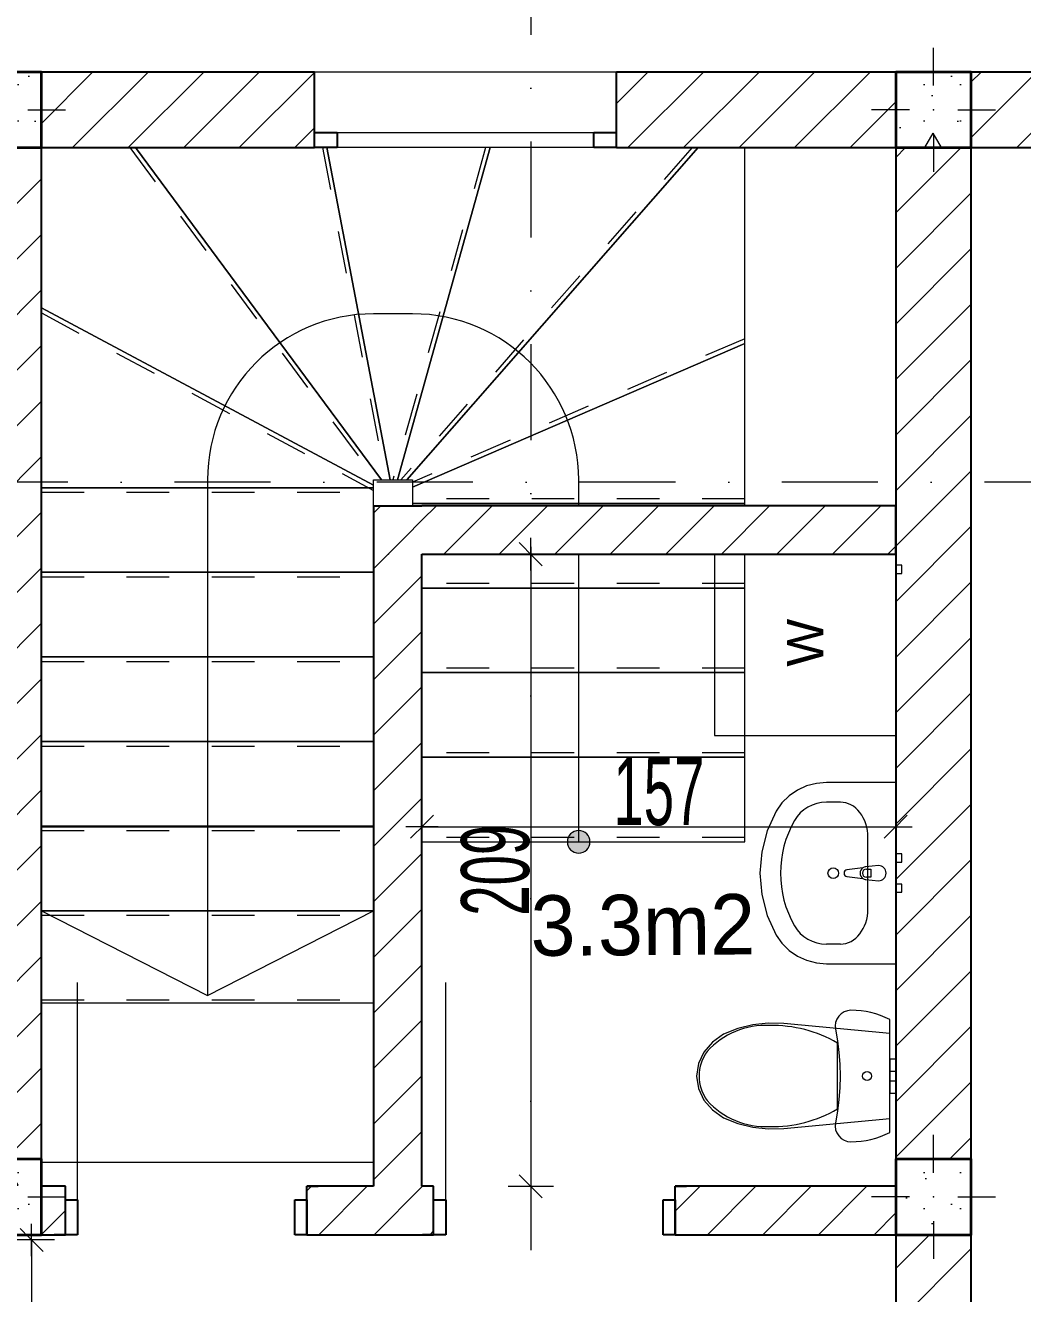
# Model space of a CAD drawing. Header units: millimetres. Extents: x 917196 to 1040943, y -9546 to 18600.
# Drawn here: x 1005025 to 1008326, y 8059 to 12256 of the extents above; entities that cross this region are included whole.
import ezdxf
from ezdxf.enums import TextEntityAlignment as Align

# ---------------------------------------------------------------- set-up
doc = ezdxf.new("R2010")
doc.units = ezdxf.units.MM
doc.header["$MEASUREMENT"] = 0
doc.set_wipeout_variables(frame=1)
for name, pattern in [('Dense Dotted', [176.388884, 0, -176.388884]), ('Dot & Dashed', [670.277762, 317.5, -176.388889, 0, -176.388874]), ('Small Dashed', [282.222222, 141.111111, -141.111111]), ('Wipeout_Contour', [1000, 0, -1000])]:
    doc.linetypes.add(name, pattern=pattern)
for name, color, linetype, lineweight in [('dimenzija', 7, 'Continuous', 13), ('New_ARCHICAD Doors_Pen_No__27', 7, 'Continuous', 25), ('New_ARCHICAD Windows_Pen_No__27', 7, 'Continuous', 25), ('New_Structural - Bearing_Pen_No__20', 1, 'Continuous', 0), ('New_Structural - Bearing_Pen_No__27', 7, 'Continuous', 25), ('New_Structural - Stair & Railing_Pen_No__11', 171, 'Continuous', 18)]:
    doc.layers.add(name, color=color, linetype=linetype, lineweight=lineweight)
for name, color, linetype in [('Marker - Section', 7, 'Continuous'), ('New_ARCHICAD Doors', 7, 'Continuous'), ('New_ARCHICAD Windows', 7, 'Continuous'), ('New_MEP - Electrical', 7, 'Continuous'), ('New_Structural - Bearing', 7, 'Continuous'), ('New_Structural - Stair & Railing', 7, 'Continuous')]:
    doc.layers.add(name, color=color, linetype=linetype)
for name, color, linetype, lineweight, true_color in [('Marker - Section_Pen_No__85', 7, 'Continuous', 13, 0xaaaaaa), ('New_ARCHICAD Doors_Pen_No__23', 7, 'Continuous', 25, 0xbf7340), ('New_ARCHICAD Doors_Pen_No__61', 7, 'Continuous', 18, 0x6a6a6a), ('New_ARCHICAD Windows_Pen_No__23', 7, 'Continuous', 25, 0xbf7340), ('New_ARCHICAD Windows_Pen_No__61', 7, 'Continuous', 18, 0x6a6a6a), ('New_MEP - Electrical_Pen_No__4', 7, 'Continuous', 20, 0x029e21), ('New_MEP - Electrical_Pen_No__75', 7, 'Continuous', 13, 0xaaaaaa), ('New_MEP - Electrical_Pen_No__86', 7, 'Continuous', 13, 0x6a6a6a), ('New_Structural - Bearing_Pen_No__168', 7, 'Continuous', 13, 0x6a6a6a), ('New_Structural - Bearing_Pen_No__169', 7, 'Continuous', 13, 0x6a6a6a), ('New_Structural - Bearing_Pen_No__8', 7, 'Continuous', 35, 0xa80f02), ('New_Structural - Bearing_Pen_No__89', 7, 'Continuous', 13, 0x6a6a6a), ('New_Structural - Stair & Railing_Pen_No__71', 7, 'Continuous', 18, 0x6a6a6a), ('New_Structural - Stair & Railing_Pen_No__91', 7, 'Continuous', 13, 0x6a6a6a)]:
    doc.layers.add(name, color=color, linetype=linetype, lineweight=lineweight, true_color=true_color)
doc.styles.add('GENERATED_STYLE_1', font='arial.ttf')
doc.styles.add('PLATEIA', font='CGSAPPS.shx', dxfattribs={"width": 0.6})
doc.dimstyles.new('100v', dxfattribs={"dimtxt": 225, "dimasz": 1, "dimexe": 0.18, "dimexo": 0.0625, "dimgap": 4, "dimtad": 1, "dimdec": 0, "dimlfac": 0.1, "dimzin": 12, "dimdsep": 46, "dimtxsty": 'PLATEIA', "dimblk": 'A$C321216CB', "dimcen": 0.09, "dimse1": 1, "dimse2": 1, "dimclrd": 256, "dimclrt": 256, "dimadec": 3, "dimazin": 0, "dimtfac": 1, "dimtdec": 0, "dimtix": 1, "dimtmove": 2, "dimatfit": 3, "dimldrblk": 'A$C321216CB', "dimfxl": 1, "dimtolj": 1, "dimtzin": 0, "dimlwd": -1, "dimarcsym": 0})
pattern_1 = [(45, (0, 0), (-91.923878, 91.923878), [])]
pattern_2 = [(0, (0, 0), (0, 623.5383), [60, -300.00001]), (0, (180, 311.8), (0, 623.5383), [60, -300.00001]), (60, (0, 0), (-540.00002, 311.76916), [60, -300.00001]), (60, (360, 0), (-540.00002, 311.76916), [60, -300.00001]), (120, (60, 0), (540.00002, 311.76916), [60, -300.00001]), (120, (420, 0), (540.00002, 311.76916), [60, -300.00001]), (0, (0, 60), (0, 120.000005), [0, -120.000005, 0, -180.000007]), (45, (60, 60), (-84.852817, 84.852817), [0, -90.000004, 0, -150.000006])]

# ---------------------------------------------------------------- blocks, each defined once
blk = doc.blocks.new('Slab_3', base_point=(1004827.7, 101.8))
at = {"layer": 'New_Structural - Bearing_Pen_No__89', "color": 251, "linetype": 'Continuous', "lineweight": 13, "true_color": 0x6a6a6a, "flags": 128}
for points in [[(1004827.7, 101.8), (1004827.7, -1698.2), (1011727.7, -1698.2), (1011727.7, 101.8), (1011727.7, 12101.8), (1004827.7, 12101.8)], [(1005077.7, 8494.5), (1006177.7, 8494.5), (1006177.7, 10666.3), (1007906.5, 10666.3), (1007906.5, 11851.8), (1006177.7, 11851.8), (1005077.7, 11851.8)]]:
    blk.add_lwpolyline(points, close=True, dxfattribs=at)
blk = doc.blocks.new('Stair_2')
at = {"layer": 'New_Structural - Stair & Railing_Pen_No__71', "linetype": 'Continuous', "lineweight": 18, "true_color": 0x6a6a6a}
blk.add_hatch(color=251, dxfattribs=at).paths.add_polyline_path([(1006894, 9554.1, 1), (1006819, 9554.1, 1)])
at = {"layer": 'New_Structural - Stair & Railing_Pen_No__11', "color": 171, "linetype": 'Continuous', "lineweight": 18}
for p, q in [((1005389.2, 11851.8), (1005077.7, 11851.8)), ((1005077.7, 11851.8), (1005077.7, 11321.5)), ((1005389.2, 11851.8), (1006203.9, 10751.8)), ((1006023.2, 11851.8), (1005389.2, 11851.8)), ((1006203.9, 10751.8), (1005389.2, 11851.8)), ((1006023.2, 11851.8), (1006232.3, 10751.8)), ((1006202.8, 11851.8), (1006023.2, 11851.8)), ((1006232.3, 10751.8), (1006023.2, 11851.8)), ((1006563.8, 11851.8), (1006202.8, 11851.8)), ((1006563.8, 11851.8), (1006256.6, 10751.8)), ((1006256.6, 10751.8), (1006563.8, 11851.8)), ((1007252.1, 11851.8), (1006287.4, 10751.8)), ((1006287.4, 10751.8), (1007252.1, 11851.8)), ((1007252.1, 11851.8), (1006563.8, 11851.8)), ((1007406.5, 11851.8), (1007252.1, 11851.8)), ((1007406.5, 11203), (1007406.5, 11851.8)), ((1005077.7, 11321.5), (1006177.7, 10734.5)), ((1006177.7, 10734.5), (1005077.7, 11321.5)), ((1005077.7, 11321.5), (1005077.7, 10726.2)), ((1006202.8, 11301.8), (1006177.7, 11301.8)), ((1006306.5, 11301.8), (1006202.8, 11301.8)), ((1007406.5, 11203), (1006306.5, 10728)), ((1006306.5, 10728), (1007406.5, 11203)), ((1007406.5, 10674.1), (1007406.5, 11203)), ((1005627.7, 10751.8), (1005627.7, 9326.2)), ((1006177.7, 10734.5), (1006177.7, 10751.8)), ((1006177.7, 10751.8), (1006202.8, 10751.8)), ((1006202.8, 10751.8), (1006203.9, 10751.8)), ((1006203.9, 10751.8), (1006232.3, 10751.8)), ((1006232.3, 10751.8), (1006256.6, 10751.8)), ((1006256.6, 10751.8), (1006287.4, 10751.8)), ((1006287.4, 10751.8), (1006306.5, 10751.8)), ((1006306.5, 10751.8), (1006306.5, 10728)), ((1006856.5, 9834.1), (1006856.5, 10751.8)), ((1005077.7, 10726.2), (1006177.7, 10726.2)), ((1006177.7, 10726.2), (1005077.7, 10726.2)), ((1005077.7, 10726.2), (1005077.7, 10446.2)), ((1006177.7, 10726.2), (1006177.7, 10734.5)), ((1006177.7, 10446.2), (1006177.7, 10726.2)), ((1006306.5, 10728), (1006306.5, 10674.1)), ((1007406.5, 10674.1), (1006306.5, 10674.1)), ((1006306.5, 10674.1), (1006306.5, 10394.1)), ((1006306.5, 10674.1), (1007406.5, 10674.1)), ((1007406.5, 10394.1), (1007406.5, 10674.1)), ((1005077.7, 10446.2), (1006177.7, 10446.2)), ((1006177.7, 10446.2), (1005077.7, 10446.2)), ((1005077.7, 10446.2), (1005077.7, 10166.2)), ((1006177.7, 10166.2), (1006177.7, 10446.2)), ((1007406.5, 10394.1), (1006306.5, 10394.1)), ((1006306.5, 10394.1), (1006306.5, 10114.1)), ((1006306.5, 10394.1), (1007406.5, 10394.1)), ((1007406.5, 10114.1), (1007406.5, 10394.1)), ((1005077.7, 10166.2), (1006177.7, 10166.2)), ((1006177.7, 10166.2), (1005077.7, 10166.2)), ((1005077.7, 10166.2), (1005077.7, 9886.2)), ((1006177.7, 9886.2), (1006177.7, 10166.2)), ((1007406.5, 10114.1), (1006306.5, 10114.1)), ((1006306.5, 10114.1), (1006306.5, 9834.1)), ((1006306.5, 10114.1), (1007406.5, 10114.1)), ((1007406.5, 9834.1), (1007406.5, 10114.1)), ((1005077.7, 9886.2), (1006177.7, 9886.2)), ((1006177.7, 9886.2), (1005077.7, 9886.2)), ((1005077.7, 9886.2), (1005077.7, 9606.2)), ((1006177.7, 9606.2), (1006177.7, 9886.2)), ((1007406.5, 9834.1), (1006306.5, 9834.1)), ((1006306.5, 9834.1), (1006306.5, 9554.1)), ((1006306.5, 9834.1), (1007406.5, 9834.1)), ((1006856.5, 9554.1), (1006856.5, 9834.1)), ((1007406.5, 9554.1), (1007406.5, 9834.1)), ((1005077.7, 9606.2), (1006177.7, 9606.2)), ((1006177.7, 9606.2), (1005077.7, 9606.2)), ((1005077.7, 9606.2), (1005077.7, 9326.2)), ((1006177.7, 9326.2), (1006177.7, 9606.2)), ((1006306.5, 9554.1), (1007406.5, 9554.1)), ((1005077.7, 9326.2), (1006177.7, 9326.2)), ((1006177.7, 9326.2), (1005077.7, 9326.2)), ((1005077.7, 9326.2), (1005077.7, 9046.2)), ((1005077.7, 9326.2), (1005627.7, 9046.2)), ((1005627.7, 9326.2), (1005627.7, 9046.2)), ((1005627.7, 9046.2), (1006177.7, 9326.2)), ((1006177.7, 9046.2), (1006177.7, 9326.2)), ((1005077.7, 9046.2), (1005077.7, 9021.2)), ((1006177.7, 9021.2), (1006177.7, 9046.2)), ((1005077.7, 9021.2), (1006177.7, 9021.2))]:
    blk.add_line(p, q, dxfattribs=at)
at = {"layer": 'New_Structural - Stair & Railing_Pen_No__11', "color": 171, "linetype": 'Continuous', "lineweight": 18, "flags": 128}
blk.add_lwpolyline([(1006894, 9554.1, 1), (1006819, 9554.1, 1)], format="xyb", close=True, dxfattribs=at)
at = {"layer": 'New_Structural - Stair & Railing_Pen_No__11', "color": 171, "linetype": 'Continuous', "lineweight": 18}
for centre, start, end in [((1006177.7, 10751.8), 90, 180), ((1006306.5, 10751.8), 0, 90)]:
    blk.add_arc(centre, 550, start, end, dxfattribs=at)
at = {"layer": 'New_Structural - Stair & Railing_Pen_No__91', "color": 251, "linetype": 'Continuous', "lineweight": 13, "true_color": 0x6a6a6a}
for p, q in [((1005077.7, 11851.8), (1005077.7, 9604.1)), ((1007406.5, 11851.8), (1005077.7, 11851.8)), ((1007406.5, 9604.1), (1007406.5, 11851.8)), ((1006177.7, 9604.1), (1006177.7, 10751.8)), ((1006177.7, 10751.8), (1006306.5, 10751.8)), ((1006306.5, 10751.8), (1006306.5, 9604.1)), ((1005077.7, 9604.1), (1006177.7, 9604.1)), ((1006306.5, 9604.1), (1007406.5, 9604.1))]:
    blk.add_line(p, q, dxfattribs=at)
at = {"layer": 'New_Structural - Stair & Railing_Pen_No__91', "color": 251, "linetype": 'Small Dashed', "lineweight": 13, "true_color": 0x6a6a6a}
for p, q in [((1005370.5, 11851.8), (1006185.2, 10751.8)), ((1006008, 11851.8), (1006217, 10751.8)), ((1006548.2, 11851.8), (1006241, 10751.8)), ((1007232.1, 11851.8), (1006267.5, 10751.8)), ((1005077.7, 11304.5), (1006177.7, 10717.5)), ((1007406.5, 11219.4), (1006306.5, 10744.3)), ((1005077.7, 10711.2), (1006177.7, 10711.2)), ((1007406.5, 10689.1), (1006306.5, 10689.1)), ((1005077.7, 10431.2), (1006177.7, 10431.2)), ((1007406.5, 10409.1), (1006306.5, 10409.1)), ((1005077.7, 10151.2), (1006177.7, 10151.2)), ((1007406.5, 10129.1), (1006306.5, 10129.1)), ((1005077.7, 9871.2), (1006177.7, 9871.2)), ((1007406.5, 9849.1), (1006306.5, 9849.1)), ((1005077.7, 9591.2), (1006177.7, 9591.2)), ((1007406.5, 9569.1), (1006306.5, 9569.1)), ((1005077.7, 9311.2), (1006177.7, 9311.2)), ((1005077.7, 9031.2), (1006177.7, 9031.2))]:
    blk.add_line(p, q, dxfattribs=at)
blk = doc.blocks.new('Window 25')
at = {"layer": 'New_ARCHICAD Windows_Pen_No__23', "color": 35, "linetype": 'Continuous', "lineweight": 25, "true_color": 0xbf7340}
for p, q in [((-500, 0), (-425, 0)), ((-425, 0), (-425, -50)), ((425, -50), (425, 0)), ((425, 0), (500, 0)), ((-425, -50), (-500, -50)), ((500, -50), (425, -50))]:
    blk.add_line(p, q, dxfattribs=at)
at = {"layer": 'New_ARCHICAD Windows_Pen_No__27', "color": 7, "linetype": 'Continuous', "lineweight": 25}
for p, q in [((-500, 0), (-500, -50)), ((-500, 0), (-500, -50)), ((500, 0), (500, -50)), ((500, 0), (500, -50)), ((-500, -50), (-500, -250)), ((500, -50), (500, -250))]:
    blk.add_line(p, q, dxfattribs=at)
at = {"layer": 'New_ARCHICAD Windows_Pen_No__61', "color": 251, "linetype": 'Continuous', "lineweight": 18, "true_color": 0x6a6a6a}
for p, q in [((-500, 0), (500, 0)), ((-425, 0), (425, 0)), ((425, -50), (-425, -50)), ((-500, -250), (500, -250))]:
    blk.add_line(p, q, dxfattribs=at)
blk = doc.blocks.new('Wall_33', base_point=(1004952.7, 12101.8))
at = {"color": 254, "linetype": 'Wipeout_Contour', "lineweight": 0, "ltscale": 4022404.15864811}
blk.add_wipeout([(1005077.7, 12101.8), (1005077.7, 11851.8), (1005981.7, 11851.8), (1005981.7, 12101.8)], dxfattribs=at).dxf.layer = 'New_Structural - Bearing'
at = {"color": 254, "linetype": 'Wipeout_Contour', "lineweight": 0, "ltscale": 4030061.247766119}
blk.add_wipeout([(1006981.7, 11851.8), (1007906.5, 11851.8), (1007906.5, 12101.8), (1006981.7, 12101.8)], dxfattribs=at).dxf.layer = 'New_Structural - Bearing'
at = {"color": 254, "linetype": 'Wipeout_Contour', "lineweight": 0, "ltscale": 4033790.606378404}
blk.add_wipeout([(1008156.5, 11851.8), (1008596.5, 11851.8), (1008596.5, 12101.8), (1008156.5, 12101.8)], dxfattribs=at).dxf.layer = 'New_Structural - Bearing'
at = {"layer": 'New_Structural - Bearing_Pen_No__168', "linetype": 'Continuous', "lineweight": 13, "true_color": 0x6a6a6a}
h = blk.add_hatch(dxfattribs=at)
h.set_pattern_fill('COMMON_BRICK', color=251, style=0, pattern_type=2)
h.set_pattern_definition(pattern_1)
h.paths.add_polyline_path([(1005077.7, 12101.8), (1005077.7, 11851.8), (1005981.7, 11851.8), (1005981.7, 12101.8)])
h = blk.add_hatch(dxfattribs=at)
h.set_pattern_fill('COMMON_BRICK', color=251, style=0, pattern_type=2)
h.set_pattern_definition(pattern_1)
h.paths.add_polyline_path([(1006981.7, 11851.8), (1007906.5, 11851.8), (1007906.5, 12101.8), (1006981.7, 12101.8)])
h = blk.add_hatch(dxfattribs=at)
h.set_pattern_fill('COMMON_BRICK', color=251, style=0, pattern_type=2)
h.set_pattern_definition(pattern_1)
h.paths.add_polyline_path([(1008156.5, 11851.8), (1008596.5, 11851.8), (1008596.5, 12101.8), (1008156.5, 12101.8)])
at = {"layer": 'New_Structural - Bearing_Pen_No__27', "color": 7, "linetype": 'Continuous', "lineweight": 25}
for p, q in [((1005981.7, 11901.8), (1005981.7, 12101.8)), ((1006981.7, 11901.8), (1006981.7, 12101.8)), ((1005981.7, 11851.8), (1005981.7, 11901.8)), ((1006981.7, 11851.8), (1006981.7, 11901.8))]:
    blk.add_line(p, q, dxfattribs=at)
at = {"layer": 'New_Structural - Bearing_Pen_No__27', "color": 7, "linetype": 'Continuous', "lineweight": 25, "flags": 128}
for points in [[(1005981.7, 12101.8), (1005077.7, 12101.8)], [(1007906.5, 12101.8), (1006981.7, 12101.8)], [(1008596.5, 12101.8), (1008156.5, 12101.8)], [(1005077.7, 11851.8), (1005981.7, 11851.8)], [(1006981.7, 11851.8), (1007906.5, 11851.8)], [(1008156.5, 11851.8), (1008596.5, 11851.8)]]:
    blk.add_lwpolyline(points, dxfattribs=at)
at = {"layer": 'New_ARCHICAD Windows', "color": 33, "linetype": 'Continuous', "lineweight": 18, "true_color": 0xd5a280, "zscale": 1000, "rotation": 180}
blk.add_blockref('Window 25', (1006481.7, 11851.8), dxfattribs=at)
blk = doc.blocks.new('Wall_37', base_point=(1008156.5, 12101.8))
at = {"color": 254, "linetype": 'Wipeout_Contour', "lineweight": 0, "ltscale": 4032337.235957722}
blk.add_wipeout([(1007906.5, 8504.1), (1008156.5, 8504.1), (1008156.5, 11851.8), (1007906.5, 11851.8)], dxfattribs=at).dxf.layer = 'New_Structural - Bearing'
at = {"color": 254, "linetype": 'Wipeout_Contour', "lineweight": 0, "ltscale": 4032236.352177964}
blk.add_wipeout([(1007906.5, 6554.1), (1008156.5, 6554.1), (1008156.5, 8254.1), (1007906.5, 8254.1)], dxfattribs=at).dxf.layer = 'New_Structural - Bearing'
at = {"layer": 'New_Structural - Bearing_Pen_No__168', "linetype": 'Continuous', "lineweight": 13, "true_color": 0x6a6a6a}
h = blk.add_hatch(dxfattribs=at)
h.set_pattern_fill('COMMON_BRICK', color=251, style=0, pattern_type=2)
h.set_pattern_definition(pattern_1)
h.paths.add_polyline_path([(1007906.5, 8504.1), (1008156.5, 8504.1), (1008156.5, 11851.8), (1007906.5, 11851.8)])
h = blk.add_hatch(dxfattribs=at)
h.set_pattern_fill('COMMON_BRICK', color=251, style=0, pattern_type=2)
h.set_pattern_definition(pattern_1)
h.paths.add_polyline_path([(1007906.5, 6554.1), (1008156.5, 6554.1), (1008156.5, 8254.1), (1007906.5, 8254.1)])
at = {"layer": 'New_Structural - Bearing_Pen_No__27', "color": 7, "linetype": 'Continuous', "lineweight": 25, "flags": 128}
for points in [[(1007906.5, 11851.8), (1007906.5, 8504.1)], [(1008156.5, 8504.1), (1008156.5, 11851.8)], [(1007906.5, 8254.1), (1007906.5, 6554.1)], [(1008156.5, 6554.1), (1008156.5, 8254.1)]]:
    blk.add_lwpolyline(points, dxfattribs=at)
blk = doc.blocks.new('Wall_40', base_point=(1005077.7, 12101.8))
at = {"color": 254, "linetype": 'Wipeout_Contour', "lineweight": 0, "ltscale": 4020202.610688884}
blk.add_wipeout([(1005077.7, 11851.8), (1004917.7, 11851.8), (1004917.7, 8504.1), (1005077.7, 8504.1)], dxfattribs=at).dxf.layer = 'New_Structural - Bearing'
at = {"layer": 'New_Structural - Bearing_Pen_No__168', "linetype": 'Continuous', "lineweight": 13, "true_color": 0x6a6a6a}
h = blk.add_hatch(dxfattribs=at)
h.set_pattern_fill('COMMON_BRICK', color=251, style=0, pattern_type=2)
h.set_pattern_definition(pattern_1)
h.paths.add_polyline_path([(1005077.7, 11851.8), (1004917.7, 11851.8), (1004917.7, 8504.1), (1005077.7, 8504.1)])
at = {"layer": 'New_Structural - Bearing_Pen_No__27', "color": 7, "linetype": 'Continuous', "lineweight": 25, "flags": 128}
for points in [[(1004917.7, 11851.8), (1004917.7, 8504.1)], [(1005077.7, 8504.1), (1005077.7, 11851.8)]]:
    blk.add_lwpolyline(points, dxfattribs=at)
blk = doc.blocks.new('Wall_55', base_point=(1006337.7, 10506.3))
at = {"color": 254, "linetype": 'Wipeout_Contour', "lineweight": 0, "ltscale": 3019020.575120545}
blk.add_wipeout([(1006177.7, 10666.3), (1006337.7, 10506.3), (1006337.7, 10666.3)], dxfattribs=at).dxf.layer = 'New_Structural - Bearing'
at = {"layer": 'New_Structural - Bearing_Pen_No__168', "linetype": 'Continuous', "lineweight": 13, "true_color": 0x6a6a6a}
h = blk.add_hatch(dxfattribs=at)
h.set_pattern_fill('COMMON_BRICK', color=251, style=0, pattern_type=2)
h.set_pattern_definition(pattern_1)
h.paths.add_polyline_path([(1006177.7, 10666.3), (1006337.7, 10506.3), (1006337.7, 10666.3)])
at = {"color": 254, "linetype": 'Wipeout_Contour', "lineweight": 0, "ltscale": 4025210.939180844}
blk.add_wipeout([(1006177.7, 10506.3), (1006177.7, 8414.1), (1006337.7, 8414.1), (1006337.7, 10506.3)], dxfattribs=at).dxf.layer = 'New_Structural - Bearing'
at = {"layer": 'New_Structural - Bearing_Pen_No__168', "linetype": 'Continuous', "lineweight": 13, "true_color": 0x6a6a6a}
h = blk.add_hatch(dxfattribs=at)
h.set_pattern_fill('COMMON_BRICK', color=251, style=0, pattern_type=2)
h.set_pattern_definition(pattern_1)
h.paths.add_polyline_path([(1006177.7, 10506.3), (1006177.7, 8414.1), (1006337.7, 8414.1), (1006337.7, 10506.3)])
at = {"color": 254, "linetype": 'Wipeout_Contour', "lineweight": 0, "ltscale": 3018859.890212462}
blk.add_wipeout([(1006177.7, 10506.3), (1006337.7, 10506.3), (1006177.7, 10666.3)], dxfattribs=at).dxf.layer = 'New_Structural - Bearing'
at = {"layer": 'New_Structural - Bearing_Pen_No__168', "linetype": 'Continuous', "lineweight": 13, "true_color": 0x6a6a6a}
h = blk.add_hatch(dxfattribs=at)
h.set_pattern_fill('COMMON_BRICK', color=251, style=0, pattern_type=2)
h.set_pattern_definition(pattern_1)
h.paths.add_polyline_path([(1006177.7, 10506.3), (1006337.7, 10506.3), (1006177.7, 10666.3)])
at = {"layer": 'New_Structural - Bearing_Pen_No__27', "color": 7, "linetype": 'Continuous', "lineweight": 25, "flags": 128}
for points in [[(1006177.7, 10666.3), (1006337.7, 10666.3)], [(1006177.7, 10666.3), (1006177.7, 8414.1)], [(1006337.7, 8414.1), (1006337.7, 10506.3)]]:
    blk.add_lwpolyline(points, dxfattribs=at)
blk = doc.blocks.new('Door 25_5')
at = {"layer": 'New_ARCHICAD Doors_Pen_No__23', "color": 35, "linetype": 'Continuous', "lineweight": 25, "true_color": 0xbf7340}
for p, q in [((-360, 0), (-400, 0)), ((-400, 0), (-400, -115)), ((-360, -115), (-360, 0)), ((400, 0), (360, 0)), ((360, 0), (360, -115)), ((400, -115), (400, 0)), ((-400, -115), (-360, -115)), ((360, -115), (400, -115))]:
    blk.add_line(p, q, dxfattribs=at)
at = {"layer": 'New_ARCHICAD Doors_Pen_No__27', "color": 7, "linetype": 'Continuous', "lineweight": 25}
for p, q in [((-400, 45), (-437, 45)), ((-400, 45), (-437, 45)), ((-400, 0), (-400, 45)), ((-400, 0), (-400, 45)), ((400, 0), (400, 45)), ((400, 0), (400, 45)), ((400, 45), (437, 45)), ((400, 45), (437, 45)), ((-400, -115), (-400, 0)), ((-400, -115), (-400, 0)), ((400, -115), (400, 0)), ((400, -115), (400, 0)), ((-400, -115), (-437, -115)), ((-400, -115), (-437, -115)), ((400, -115), (437, -115)), ((400, -115), (437, -115))]:
    blk.add_line(p, q, dxfattribs=at)
at = {"layer": 'New_ARCHICAD Doors_Pen_No__61', "color": 251, "linetype": 'Continuous', "lineweight": 18, "true_color": 0x6a6a6a}
blk.add_line((360, 0), (360, 720), dxfattribs=at)
blk = doc.blocks.new('Wall_56', base_point=(1008156.5, 8254.1))
at = {"color": 254, "linetype": 'Wipeout_Contour', "lineweight": 0, "ltscale": 4020607.577227994}
blk.add_wipeout([(1005077.7, 8254.1), (1005157, 8254.1), (1005157, 8414.1), (1005077.7, 8414.1)], dxfattribs=at).dxf.layer = 'New_Structural - Bearing'
at = {"color": 254, "linetype": 'Wipeout_Contour', "lineweight": 0, "ltscale": 4024804.568848035}
blk.add_wipeout([(1005957, 8254.1), (1006376.3, 8254.1), (1006376.3, 8414.1), (1005957, 8414.1)], dxfattribs=at).dxf.layer = 'New_Structural - Bearing'
at = {"color": 254, "linetype": 'Wipeout_Contour', "lineweight": 0, "ltscale": 4030303.542020785}
blk.add_wipeout([(1007176.3, 8254.1), (1007906.5, 8254.1), (1007906.5, 8414.1), (1007176.3, 8414.1)], dxfattribs=at).dxf.layer = 'New_Structural - Bearing'
at = {"layer": 'New_Structural - Bearing_Pen_No__168', "linetype": 'Continuous', "lineweight": 13, "true_color": 0x6a6a6a}
h = blk.add_hatch(dxfattribs=at)
h.set_pattern_fill('COMMON_BRICK', color=251, style=0, pattern_type=2)
h.set_pattern_definition(pattern_1)
h.paths.add_polyline_path([(1005077.7, 8254.1), (1005157, 8254.1), (1005157, 8414.1), (1005077.7, 8414.1)])
h = blk.add_hatch(dxfattribs=at)
h.set_pattern_fill('COMMON_BRICK', color=251, style=0, pattern_type=2)
h.set_pattern_definition(pattern_1)
h.paths.add_polyline_path([(1005957, 8254.1), (1006376.3, 8254.1), (1006376.3, 8414.1), (1005957, 8414.1)])
h = blk.add_hatch(dxfattribs=at)
h.set_pattern_fill('COMMON_BRICK', color=251, style=0, pattern_type=2)
h.set_pattern_definition(pattern_1)
h.paths.add_polyline_path([(1007176.3, 8254.1), (1007906.5, 8254.1), (1007906.5, 8414.1), (1007176.3, 8414.1)])
at = {"layer": 'New_Structural - Bearing_Pen_No__27', "color": 7, "linetype": 'Continuous', "lineweight": 25}
for p, q in [((1005157, 8414.1), (1005120, 8414.1)), ((1005157, 8369.1), (1005157, 8414.1)), ((1005957, 8414.1), (1005994, 8414.1)), ((1005957, 8369.1), (1005957, 8414.1)), ((1006376.3, 8414.1), (1006339.3, 8414.1)), ((1006376.3, 8369.1), (1006376.3, 8414.1)), ((1007176.3, 8414.1), (1007213.3, 8414.1)), ((1007176.3, 8369.1), (1007176.3, 8414.1)), ((1005157, 8254.1), (1005157, 8369.1)), ((1005957, 8254.1), (1005957, 8369.1)), ((1006376.3, 8254.1), (1006376.3, 8369.1)), ((1007176.3, 8254.1), (1007176.3, 8369.1)), ((1005157, 8254.1), (1005120, 8254.1)), ((1005957, 8254.1), (1005994, 8254.1)), ((1006376.3, 8254.1), (1006339.3, 8254.1)), ((1007176.3, 8254.1), (1007213.3, 8254.1))]:
    blk.add_line(p, q, dxfattribs=at)
at = {"layer": 'New_Structural - Bearing_Pen_No__27', "color": 7, "linetype": 'Continuous', "lineweight": 25, "flags": 128}
for points in [[(1005157, 8414.1), (1005077.7, 8414.1)], [(1006177.7, 8414.1), (1005957, 8414.1)], [(1006376.3, 8414.1), (1006337.7, 8414.1)], [(1007906.5, 8414.1), (1007176.3, 8414.1)], [(1005077.7, 8254.1), (1005157, 8254.1)], [(1005957, 8254.1), (1006376.3, 8254.1)], [(1007176.3, 8254.1), (1007906.5, 8254.1)]]:
    blk.add_lwpolyline(points, dxfattribs=at)
at = {"layer": 'New_ARCHICAD Doors', "color": 33, "linetype": 'Continuous', "lineweight": 18, "true_color": 0xd5a280, "xscale": -1, "zscale": 1000}
for p in [(1005557, 8369.1), (1006776.3, 8369.1)]:
    blk.add_blockref('Door 25_5', p, dxfattribs=at)
blk = doc.blocks.new('Wall_58', base_point=(1007906.5, 10506.3))
at = {"color": 254, "linetype": 'Wipeout_Contour', "lineweight": 0, "ltscale": 4028711.083665107}
blk.add_wipeout([(1006337.7, 10506.3), (1007906.5, 10506.3), (1007906.5, 10666.3), (1006337.7, 10666.3)], dxfattribs=at).dxf.layer = 'New_Structural - Bearing'
at = {"layer": 'New_Structural - Bearing_Pen_No__168', "linetype": 'Continuous', "lineweight": 13, "true_color": 0x6a6a6a}
h = blk.add_hatch(dxfattribs=at)
h.set_pattern_fill('COMMON_BRICK', color=251, style=0, pattern_type=2)
h.set_pattern_definition(pattern_1)
h.paths.add_polyline_path([(1006337.7, 10506.3), (1007906.5, 10506.3), (1007906.5, 10666.3), (1006337.7, 10666.3)])
at = {"layer": 'New_Structural - Bearing_Pen_No__27', "color": 7, "linetype": 'Continuous', "lineweight": 25, "flags": 128}
for points in [[(1007906.5, 10666.3), (1006337.7, 10666.3)], [(1007906.5, 10506.3), (1007906.5, 10666.3)], [(1006337.7, 10506.3), (1007906.5, 10506.3)]]:
    blk.add_lwpolyline(points, dxfattribs=at)
blk = doc.blocks.new('Column_26', base_point=(1008031.5, 11976.8))
at = {"color": 254, "linetype": 'Wipeout_Contour', "lineweight": 0, "ltscale": 4032410.775311647}
blk.add_wipeout([(1007906.5, 11851.8), (1008156.5, 11851.8), (1008156.5, 12101.8), (1007906.5, 12101.8)], dxfattribs=at).dxf.layer = 'New_Structural - Bearing'
at = {"layer": 'New_Structural - Bearing_Pen_No__169', "linetype": 'Continuous', "lineweight": 13, "true_color": 0x6a6a6a}
h = blk.add_hatch(dxfattribs=at)
h.set_pattern_fill('STRUCTURAL_CONCRETE', color=251, style=0, pattern_type=2)
h.set_pattern_definition(pattern_2)
h.paths.add_polyline_path([(1007906.5, 11851.8), (1008156.5, 11851.8), (1008156.5, 12101.8), (1007906.5, 12101.8)])
at = {"layer": 'New_Structural - Bearing_Pen_No__20', "color": 1, "linetype": 'Continuous', "lineweight": 0}
for p, q in [((1008031.5, 12056.8), (1008031.5, 12181.8)), ((1007951.5, 11976.8), (1007826.5, 11976.8)), ((1008111.5, 11976.8), (1008236.5, 11976.8)), ((1008031.5, 11896.8), (1008031.5, 11771.8))]:
    blk.add_line(p, q, dxfattribs=at)
blk.add_point((1008031.5, 11976.8), dxfattribs=at)
at = {"layer": 'New_Structural - Bearing_Pen_No__8', "color": 14, "linetype": 'Continuous', "lineweight": 35, "true_color": 0xa80f02, "flags": 128}
blk.add_lwpolyline([(1007906.5, 11851.8), (1008156.5, 11851.8), (1008156.5, 12101.8), (1007906.5, 12101.8)], close=True, dxfattribs=at)
blk = doc.blocks.new('Column_27', base_point=(1008031.5, 8379.1))
at = {"color": 254, "linetype": 'Wipeout_Contour', "lineweight": 0, "ltscale": 4032265.48094609}
blk.add_wipeout([(1007906.5, 8254.1), (1008156.5, 8254.1), (1008156.5, 8504.1), (1007906.5, 8504.1)], dxfattribs=at).dxf.layer = 'New_Structural - Bearing'
at = {"layer": 'New_Structural - Bearing_Pen_No__169', "linetype": 'Continuous', "lineweight": 13, "true_color": 0x6a6a6a}
h = blk.add_hatch(dxfattribs=at)
h.set_pattern_fill('STRUCTURAL_CONCRETE', color=251, style=0, pattern_type=2)
h.set_pattern_definition(pattern_2)
h.paths.add_polyline_path([(1007906.5, 8254.1), (1008156.5, 8254.1), (1008156.5, 8504.1), (1007906.5, 8504.1)])
at = {"layer": 'New_Structural - Bearing_Pen_No__20', "color": 1, "linetype": 'Continuous', "lineweight": 0}
for p, q in [((1008031.5, 8459.1), (1008031.5, 8584.1)), ((1007951.5, 8379.1), (1007826.5, 8379.1)), ((1008111.5, 8379.1), (1008236.5, 8379.1)), ((1008031.5, 8299.1), (1008031.5, 8174.1))]:
    blk.add_line(p, q, dxfattribs=at)
blk.add_point((1008031.5, 8379.1), dxfattribs=at)
at = {"layer": 'New_Structural - Bearing_Pen_No__8', "color": 14, "linetype": 'Continuous', "lineweight": 35, "true_color": 0xa80f02, "flags": 128}
blk.add_lwpolyline([(1007906.5, 8254.1), (1008156.5, 8254.1), (1008156.5, 8504.1), (1007906.5, 8504.1)], close=True, dxfattribs=at)
blk = doc.blocks.new('Column_29', base_point=(1004952.7, 11976.8))
at = {"color": 254, "linetype": 'Wipeout_Contour', "lineweight": 0, "ltscale": 4020096.384821043}
blk.add_wipeout([(1004827.7, 11851.8), (1005077.7, 11851.8), (1005077.7, 12101.8), (1004827.7, 12101.8)], dxfattribs=at).dxf.layer = 'New_Structural - Bearing'
at = {"layer": 'New_Structural - Bearing_Pen_No__169', "linetype": 'Continuous', "lineweight": 13, "true_color": 0x6a6a6a}
h = blk.add_hatch(dxfattribs=at)
h.set_pattern_fill('STRUCTURAL_CONCRETE', color=251, style=0, pattern_type=2)
h.set_pattern_definition(pattern_2)
h.paths.add_polyline_path([(1004827.7, 11851.8), (1005077.7, 11851.8), (1005077.7, 12101.8), (1004827.7, 12101.8)])
at = {"layer": 'New_Structural - Bearing_Pen_No__20', "color": 1, "linetype": 'Continuous', "lineweight": 0}
for p, q in [((1004952.7, 12056.8), (1004952.7, 12181.8)), ((1004872.7, 11976.8), (1004747.7, 11976.8)), ((1005032.7, 11976.8), (1005157.7, 11976.8)), ((1004952.7, 11896.8), (1004952.7, 11771.8))]:
    blk.add_line(p, q, dxfattribs=at)
blk.add_point((1004952.7, 11976.8), dxfattribs=at)
at = {"layer": 'New_Structural - Bearing_Pen_No__8', "color": 14, "linetype": 'Continuous', "lineweight": 35, "true_color": 0xa80f02, "flags": 128}
blk.add_lwpolyline([(1004827.7, 11851.8), (1005077.7, 11851.8), (1005077.7, 12101.8), (1004827.7, 12101.8)], close=True, dxfattribs=at)
blk = doc.blocks.new('Column_38', base_point=(1004952.7, 8379.1))
at = {"color": 254, "linetype": 'Wipeout_Contour', "lineweight": 0, "ltscale": 4019950.645372551}
blk.add_wipeout([(1004827.7, 8254.1), (1005077.7, 8254.1), (1005077.7, 8504.1), (1004827.7, 8504.1)], dxfattribs=at).dxf.layer = 'New_Structural - Bearing'
at = {"layer": 'New_Structural - Bearing_Pen_No__169', "linetype": 'Continuous', "lineweight": 13, "true_color": 0x6a6a6a}
h = blk.add_hatch(dxfattribs=at)
h.set_pattern_fill('STRUCTURAL_CONCRETE', color=251, style=0, pattern_type=2)
h.set_pattern_definition(pattern_2)
h.paths.add_polyline_path([(1004827.7, 8254.1), (1005077.7, 8254.1), (1005077.7, 8504.1), (1004827.7, 8504.1)])
at = {"layer": 'New_Structural - Bearing_Pen_No__20', "color": 1, "linetype": 'Continuous', "lineweight": 0}
for p, q in [((1004952.7, 8459.1), (1004952.7, 8584.1)), ((1004872.7, 8379.1), (1004747.7, 8379.1)), ((1005032.7, 8379.1), (1005157.7, 8379.1)), ((1004952.7, 8299.1), (1004952.7, 8174.1))]:
    blk.add_line(p, q, dxfattribs=at)
blk.add_point((1004952.7, 8379.1), dxfattribs=at)
at = {"layer": 'New_Structural - Bearing_Pen_No__8', "color": 14, "linetype": 'Continuous', "lineweight": 35, "true_color": 0xa80f02, "flags": 128}
blk.add_lwpolyline([(1004827.7, 8254.1), (1005077.7, 8254.1), (1005077.7, 8504.1), (1004827.7, 8504.1)], close=True, dxfattribs=at)
blk = doc.blocks.new('WC 25')
at = {"layer": 'New_MEP - Electrical_Pen_No__75', "color": 253, "linetype": 'Continuous', "lineweight": 13, "true_color": 0xaaaaaa}
for p, q in [((-57, 20), (-40.3, 20)), ((-57, 0), (-57, 20)), ((-40.3, 20), (-16, 20)), ((-16, 20), (-11.3, 20)), ((-16, 0), (-16, 20)), ((-11.3, 20), (0, 20)), ((0, 20), (11.3, 20)), ((0, 0), (11.3, 0)), ((11.3, 20), (16, 20)), ((11.3, 0), (16, 0)), ((16, 0), (16, 20)), ((16, 20), (40.3, 20)), ((16, 0), (40.3, 0)), ((40.3, 20), (57, 20)), ((40.3, 0), (57, 0)), ((57, 0), (57, 20)), ((-57, 0), (-40.3, 0)), ((-40.3, 0), (-16, 0)), ((-16, 0), (-11.3, 0)), ((-11.3, 0), (0, 0)), ((0, -173), (-108.9, -173)), ((108.9, -173), (0, -173))]:
    blk.add_line(p, q, dxfattribs=at)
at = {"layer": 'New_MEP - Electrical_Pen_No__75', "color": 253, "linetype": 'Continuous', "lineweight": 13, "true_color": 0xaaaaaa, "flags": 128}
for points in [[(-186.8, 0), (-193.9, -15.1), (-200.1, -30.5), (-205.4, -46.3), (-209.7, -62.4), (-213.1, -78.7), (-215.5, -95.2), (-217, -111.8), (-217.5, -128.5), (-216.2, -140), (-212.4, -151), (-206.3, -160.9), (-198.2, -169.1), (-188.5, -175.5), (-177.6, -179.5), (-166.1, -181), (-154.5, -180), (-116.2, -173.2), (-77.6, -168.3), (-38.9, -165.4), (0, -164.4), (38.9, -165.4), (77.6, -168.3), (116.2, -173.2), (154.5, -180), (166.1, -181), (177.6, -179.5), (188.5, -175.5), (198.2, -169.1), (206.3, -160.9), (212.4, -151), (216.2, -140), (217.5, -128.5), (217, -111.8), (215.5, -95.2), (213.1, -78.7), (209.7, -62.4), (205.4, -46.3), (200.1, -30.5), (193.9, -15.1), (186.8, 0)], [(-169.4, -453.4), (-157, -503.2), (-138, -550.1), (-112.4, -587.3), (-79.4, -615.8), (-41, -633.8), (0, -640), (41, -633.8), (79.4, -615.8), (112.4, -587.3), (138, -550.1), (157, -503.2), (169.4, -453.4), (174.9, -402.1), (173.3, -350.4), (141, 0), (-141, 0), (-173.3, -350.4), (-174.9, -402.1)]]:
    blk.add_lwpolyline(points, close=True, dxfattribs=at)
at = {"layer": 'New_MEP - Electrical_Pen_No__75', "color": 253, "linetype": 'Continuous', "lineweight": 13, "true_color": 0xaaaaaa}
blk.add_ellipse((0, -75), major_axis=(15, 0), ratio=0.999724, dxfattribs=at)
for centre, major_axis, start_param, end_param in [((258.1, -387.9), (0, 425.5), 1.041392, 1.594412), ((-258.1, -387.9), (0, 425.5), 4.688771, 5.241791), ((89.5, -412.3), (0, 257.1), 1.515065, 2.415654), ((-89.5, -412.3), (0, 257.1), 3.867528, 4.768116), ((0.8, -492.8), (0, 138.6), 2.509088, 3.135732), ((-0.8, -492.8), (0, 138.6), 3.147454, 3.774097)]:
    blk.add_ellipse(centre, major_axis=major_axis, ratio=0.999377, start_param=start_param, end_param=end_param, dxfattribs=at)
blk = doc.blocks.new('Basin 25')
at = {"layer": 'New_MEP - Electrical_Pen_No__75', "color": 253, "linetype": 'Continuous', "lineweight": 13, "true_color": 0xaaaaaa}
for p, q in [((-13.6, -97.1), (-13.6, -82.2)), ((-13.6, -82.2), (13.6, -82.2)), ((13.6, -82.2), (13.6, -97.1)), ((118.8, -92.3), (-118.8, -92.3)), ((-234.8, -183.3), (-234.8, -229.1)), ((234.8, -183.3), (234.8, -229.1))]:
    blk.add_line(p, q, dxfattribs=at)
at = {"layer": 'New_MEP - Electrical_Pen_No__75', "color": 253, "linetype": 'Continuous', "lineweight": 13, "true_color": 0xaaaaaa, "flags": 128}
for points in [[(-300, 0), (-300, -229.1), (-297.1, -262.8), (-288.5, -295.5), (-274.5, -326), (-255.5, -353.4), (-232.2, -376.9), (-205.2, -395.6), (-140, -425.5), (-71, -443.8), (0, -450), (71, -443.8), (140, -425.5), (205.2, -395.6), (232.2, -376.9), (255.5, -353.4), (274.5, -326), (288.5, -295.5), (297.1, -262.8), (300, -229.1), (300, 0)], [(-63.5, 0), (-36.5, 0), (-36.5, 20), (-63.5, 20)], [(36.5, 0), (63.5, 0), (63.5, 20), (36.5, 20)]]:
    blk.add_lwpolyline(points, close=True, dxfattribs=at)
blk.add_lwpolyline([(-25, -57.3), (-21, -99.3, 0.12102), (-17.7, -108.8), (-11.1, -161.7, 0.882566), (11.1, -161.7), (17.7, -108.8, 0.12102), (21, -99.3), (25, -57.3, 1)], format="xyb", close=True, dxfattribs=at)
at = {"layer": 'New_MEP - Electrical_Pen_No__75', "color": 253, "linetype": 'Continuous', "lineweight": 13, "true_color": 0xaaaaaa}
blk.add_circle((0, -207.1), 17.5, dxfattribs=at)
for centre, radius, start, end in [((0, -97.4), 21.1, 212.771, 327.229), ((0, -97.1), 13.6, 180, 0)]:
    blk.add_arc(centre, radius, start, end, dxfattribs=at)
for centre, major_axis, ratio, start_param, end_param in [((-118.7, -183.3), (116.1, 0), 0.783646, 1.570796, 3.141593), ((118.7, -183.3), (116.1, 0), 0.783646, 0, 1.570796), ((-118.9, -229.1), (0, 121.2), 0.956522, 1.570796, 2.644618), ((118.9, -229.1), (0, 121.2), 0.956522, 3.638567, 4.712389), ((0, 0), (0, 381.8), 0.956522, 2.644618, 3.638567)]:
    blk.add_ellipse(centre, major_axis=major_axis, ratio=ratio, start_param=start_param, end_param=end_param, dxfattribs=at)
blk = doc.blocks.new('Washer 25')
at = {"layer": 'New_MEP - Electrical_Pen_No__4', "color": 104, "linetype": 'Continuous', "lineweight": 20, "true_color": 0x029e21, "flags": 128}
for points in [[(-300, 0), (-300, -600), (300, -600), (300, 0)], [(-263.5, 0), (-236.5, 0), (-236.5, 20), (-263.5, 20)], [(-263.5, 0), (-236.5, 0), (-236.5, 20), (-263.5, 20)]]:
    blk.add_lwpolyline(points, close=True, dxfattribs=at)
at = {"layer": 'New_MEP - Electrical_Pen_No__86', "color": 251, "lineweight": 13, "true_color": 0x6a6a6a, "style": 'GENERATED_STYLE_1'}
blk.add_attdef('stDisplayText', text='', height=120, rotation=180, dxfattribs=at).set_placement((0, -293.1), align=Align.MIDDLE_CENTER)
blk = doc.blocks.new('Cutting Plane_1', base_point=(1014850.8, 10745.1))
at = {"layer": 'Marker - Section_Pen_No__85', "color": 253, "linetype": 'Dot & Dashed', "lineweight": 13, "true_color": 0xaaaaaa}
blk.add_line((1014550.8, 10745.1), (992200.5, 10745.1), dxfattribs=at)
blk = doc.blocks.new('Cutting Plane_2', base_point=(1006697.9, 14182.9))
at = {"layer": 'Marker - Section_Pen_No__85', "color": 253, "linetype": 'Dot & Dashed', "lineweight": 13, "true_color": 0xaaaaaa}
blk.add_line((1006697.9, 13882.9), (1006697.9, -3926.6), dxfattribs=at)
blk = doc.blocks.new('A$C321216CB')
for p, q in [((0, -75.3), (0, 75.3)), ((-53.8, 0), (53.8, 0)), ((-38.1, -38.1), (38.1, 38.1))]:
    blk.add_line(p, q)
blk = doc.blocks.new('*D308')
at = {"layer": 'DEFPOINTS', "color": 0, "transparency": 16777216}
for p in [(1011727.7, 13057.6), (997827.7, 12101.8), (1011727.7, 12101.8)]:
    blk.add_point(p, dxfattribs=at)
at = {"layer": 'dimenzija', "transparency": 16777216}
blk.add_line((997828.7, 13057.6), (1011726.7, 13057.6), dxfattribs=at)
at = {"layer": 'dimenzija', "transparency": 16777216, "rotation": 180}
blk.add_blockref('A$C321216CB', (997827.7, 13057.6), dxfattribs=at)
at = {"layer": 'dimenzija', "transparency": 16777216}
blk.add_blockref('A$C321216CB', (1011727.7, 13057.6), dxfattribs=at)
at = {"layer": 'dimenzija', "transparency": 16777216, "insert": (1004777.7, 13174.1), "char_height": 225, "attachment_point": 5, "style": 'PLATEIA'}
blk.add_mtext('\\A1;1390', dxfattribs=at)
blk = doc.blocks.new('*D329')
at = {"layer": 'DEFPOINTS', "color": 0, "transparency": 16777216}
for p in [(1004952.7, 8236.6), (1004952.7, 6957.7), (1005045.3, 6957.7)]:
    blk.add_point(p, dxfattribs=at)
at = {"layer": 'dimenzija', "transparency": 16777216}
blk.add_line((1005045.3, 8235.6), (1005045.3, 6958.7), dxfattribs=at)
for p, rotation in [((1005045.3, 8236.6), 90), ((1005045.3, 6957.7), 270)]:
    blk.add_blockref('A$C321216CB', p, dxfattribs=dict(at, rotation=rotation))
at = {"layer": 'dimenzija', "transparency": 16777216, "insert": (1004928.8, 7597.2), "char_height": 225, "attachment_point": 5, "rotation": 90, "style": 'PLATEIA'}
blk.add_mtext('\\A1;128', dxfattribs=at)
blk = doc.blocks.new('*D340')
at = {"layer": 'DEFPOINTS', "color": 0, "transparency": 16777216}
for p in [(1007906.5, 9604.1), (1006337.7, 9130.1), (1007906.5, 9130.1)]:
    blk.add_point(p, dxfattribs=at)
at = {"layer": 'dimenzija', "transparency": 16777216}
blk.add_line((1006338.7, 9604.1), (1007905.5, 9604.1), dxfattribs=at)
at = {"layer": 'dimenzija', "transparency": 16777216, "rotation": 180}
blk.add_blockref('A$C321216CB', (1006337.7, 9604.1), dxfattribs=at)
at = {"layer": 'dimenzija', "transparency": 16777216}
blk.add_blockref('A$C321216CB', (1007906.5, 9604.1), dxfattribs=at)
at = {"layer": 'dimenzija', "transparency": 16777216, "insert": (1007122.1, 9720.6), "char_height": 225, "attachment_point": 5, "style": 'PLATEIA'}
blk.add_mtext('\\A1;157', dxfattribs=at)
blk = doc.blocks.new('*D341')
at = {"layer": 'DEFPOINTS', "color": 0, "transparency": 16777216}
for p in [(1006993.5, 10506.3), (1006697.9, 8414.1), (1007309.7, 8414.1)]:
    blk.add_point(p, dxfattribs=at)
at = {"layer": 'dimenzija', "transparency": 16777216}
blk.add_line((1006697.9, 10505.3), (1006697.9, 8415.1), dxfattribs=at)
for p, rotation in [((1006697.9, 10506.3), 90), ((1006697.9, 8414.1), 270)]:
    blk.add_blockref('A$C321216CB', p, dxfattribs=dict(at, rotation=rotation))
at = {"layer": 'dimenzija', "transparency": 16777216, "insert": (1006581.4, 9460.2), "char_height": 225, "attachment_point": 5, "rotation": 90, "style": 'PLATEIA'}
blk.add_mtext('\\A1;209', dxfattribs=at)

msp = doc.modelspace()

# ---------------------------------------------------------------- block references
at = {"layer": 'New_Structural - Bearing', "color": 251, "linetype": 'Continuous', "lineweight": 13, "true_color": 0x6a6a6a}
msp.add_blockref('Slab_3', (1004827.7, 101.8), dxfattribs=at)
at = {"layer": 'New_Structural - Stair & Railing', "color": 8, "linetype": 'Dense Dotted', "lineweight": 15}
msp.add_blockref('Stair_2', (0, 0), dxfattribs=at)

# ---------------------------------------------------------------- texts
at = {"layer": 'dimenzija'}
msp.add_text('3.3m2', height=200, rotation=0.3865, dxfattribs=at).set_placement((1006697.9, 9176.8))

# ---------------------------------------------------------------- next in the draw order: block references
at = {"layer": 'New_Structural - Bearing', "color": 7, "lineweight": 25}
for name, p in [('Wall_33', (1004952.7, 12101.8)), ('Wall_55', (1006337.7, 10506.3))]:
    msp.add_blockref(name, p, dxfattribs=at)

# ---------------------------------------------------------------- next in the draw order: block references
for name, p in [('Wall_40', (1005077.7, 12101.8)), ('Wall_37', (1008156.5, 12101.8))]:
    msp.add_blockref(name, p, dxfattribs=at)

# ---------------------------------------------------------------- next in the draw order: block references
at = {"layer": 'New_MEP - Electrical', "color": 253, "linetype": 'Continuous', "lineweight": 13, "true_color": 0xaaaaaa, "zscale": 1000, "rotation": 270}
msp.add_blockref('Basin 25', (1007906.5, 9450.6), dxfattribs=at)
at = {"layer": 'New_Structural - Bearing', "color": 14, "lineweight": 35, "true_color": 0xa80f02}
for name, p in [('Column_29', (1004952.7, 11976.8)), ('Column_26', (1008031.5, 11976.8))]:
    msp.add_blockref(name, p, dxfattribs=at)
at = {"layer": 'New_Structural - Bearing', "color": 7, "lineweight": 25}
for name, p in [('Wall_58', (1007906.5, 10506.3)), ('Wall_56', (1008156.5, 8254.1))]:
    msp.add_blockref(name, p, dxfattribs=at)

# ---------------------------------------------------------------- next in the draw order: dimensions: what is measured, and where the dimension line sits
at = {"layer": 'dimenzija'}
dim = msp.add_linear_dim(base=(1007906.5, 9604.1), p1=(1006337.7, 9130.1), p2=(1007906.5, 9130.1), dimstyle='100v', dxfattribs=at)
dim.commit()
dim.dimension.update_dxf_attribs({"geometry": '*D340', "text_midpoint": (1007122.1, 9720.6)})

# ---------------------------------------------------------------- next in the draw order: block references
at = {"layer": 'Marker - Section', "color": 253, "lineweight": 13, "true_color": 0xaaaaaa}
for name, p in [('Cutting Plane_2', (1006697.9, 14182.9)), ('Cutting Plane_1', (1014850.8, 10745.1))]:
    msp.add_blockref(name, p, dxfattribs=at)
at = {"layer": 'New_MEP - Electrical', "color": 253, "linetype": 'Continuous', "lineweight": 13, "true_color": 0xaaaaaa}
ref = msp.add_blockref('Washer 25', (1007906.5, 10206.3), dxfattribs=dict(at, zscale=1000, rotation=270))
ref.add_attrib('stDisplayText', 'W', dxfattribs={"layer": 'New_MEP - Electrical_Pen_No__86', "color": 251, "lineweight": 13, "true_color": 0x6a6a6a, "height": 120, "rotation": 90, "style": 'GENERATED_STYLE_1'}).set_placement((1007606.5, 10213.2), align=Align.MIDDLE_CENTER)
at = {"layer": 'New_Structural - Bearing', "color": 14, "lineweight": 35, "true_color": 0xa80f02}
for name, p in [('Column_38', (1004952.7, 8379.1)), ('Column_27', (1008031.5, 8379.1))]:
    msp.add_blockref(name, p, dxfattribs=at)

# ---------------------------------------------------------------- next in the draw order: dimensions: what is measured, and where the dimension line sits
at = {"layer": 'dimenzija'}
dim = msp.add_linear_dim(base=(1011727.7, 13057.6), p1=(997827.7, 12101.8), p2=(1011727.7, 12101.8), dimstyle='100v', dxfattribs=at)
dim.commit()
dim.dimension.update_dxf_attribs({"geometry": '*D308', "text_midpoint": (1004777.7, 13174.1)})
dim = msp.add_linear_dim(base=(1006697.9, 8414.1), p1=(1006993.5, 10506.3), p2=(1007309.7, 8414.1), angle=90, dimstyle='100v', dxfattribs=at)
dim.commit()
dim.dimension.update_dxf_attribs({"geometry": '*D341', "text_midpoint": (1006581.4, 9460.2)})

# ---------------------------------------------------------------- next in the draw order: block references
at = {"layer": 'New_MEP - Electrical', "color": 253, "linetype": 'Continuous', "lineweight": 13, "true_color": 0xaaaaaa, "zscale": 1000, "rotation": 270}
msp.add_blockref('WC 25', (1007886.5, 8779.2), dxfattribs=at)

# ---------------------------------------------------------------- next in the draw order: dimensions: what is measured, and where the dimension line sits
at = {"layer": 'dimenzija'}
dim = msp.add_linear_dim(base=(1005045.3, 6957.7), p1=(1004952.7, 8236.6), p2=(1004952.7, 6957.7), angle=90, dimstyle='100v', dxfattribs=at)
dim.commit()
dim.dimension.update_dxf_attribs({"geometry": '*D329', "text_midpoint": (1004928.8, 7597.2)})

doc.saveas('drawing.dxf')
